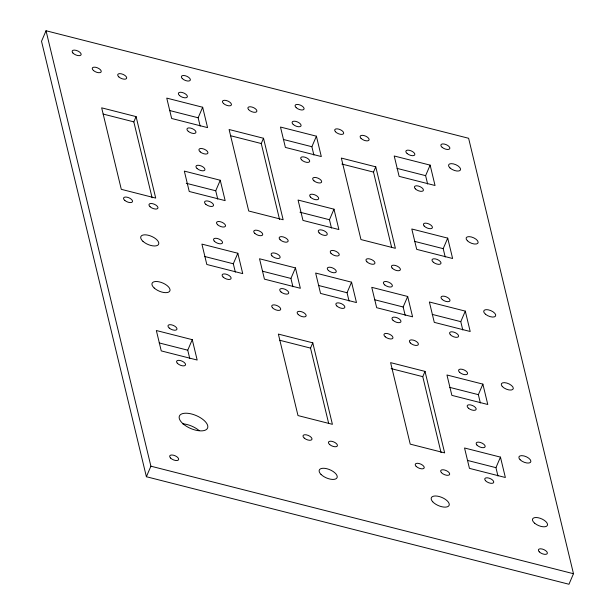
<?xml version="1.0" encoding="UTF-8"?>
<svg xmlns="http://www.w3.org/2000/svg" width="615" height="615" viewBox="0 0 615 615"><rect width="100%" height="100%" fill="white"/><g stroke="black" fill="none" stroke-linecap="round" stroke-linejoin="round"><path stroke-width="0.92" d="M46.033 30.75L41.52 41.282L146.385 476.725L568.967 584.25L573.48 573.718L468.615 138.275L46.033 30.75L150.898 466.193L146.385 476.725M152.113 197.799L133.824 121.87L136.084 116.604L101.667 107.84L121.293 189.328L155.71 198.092L136.084 116.604M200.159 126.113L198.153 117.78L202.666 107.248L166.75 98.108L171.654 118.48L207.57 127.62L202.666 107.248M217.741 199.114L215.734 190.781L220.247 180.249L184.331 171.108L189.236 191.48L225.151 200.621L220.247 180.249M279.548 219.47L261.26 143.533L263.52 138.267L229.103 129.511L248.721 210.999L283.146 219.755L263.52 138.267M189.758 358.53L187.744 350.196L192.264 339.664L156.348 330.524L161.253 350.896L197.169 360.036L192.264 339.664M235.322 272.114L233.316 263.781L237.828 253.249L201.912 244.109L206.817 264.481L242.733 273.621L237.828 253.249M313.888 155.057L311.882 146.724L316.402 136.184L280.486 127.051L285.391 147.423L321.307 156.556L316.402 136.184M292.932 286.775L290.926 278.441L295.446 267.909L259.53 258.769L264.435 279.141L300.351 288.281L295.446 267.909M331.47 228.057L329.463 219.724L333.983 209.185L298.067 200.044L302.972 220.416L338.888 229.556L333.983 209.185M391.563 247.099L373.497 172.092L375.757 166.826L341.333 158.07L360.959 239.558L395.384 248.314L375.757 166.826M328.595 423.112L310.529 348.105L312.789 342.839L278.364 334.083L297.991 415.571L332.408 424.327L312.789 342.839M349.051 301.058L347.045 292.725L351.557 282.185L315.649 273.045L320.553 293.417L356.469 302.557L351.557 282.185M427.625 183.993L425.618 175.659L430.131 165.128L394.215 155.987L399.12 176.359L435.036 185.499L430.131 165.128M405.17 315.334L403.163 307L407.676 296.468L371.76 287.328L376.672 307.7L412.588 316.84L407.676 296.468M445.206 256.993L443.2 248.66L447.712 238.128L411.796 228.988L416.701 249.359L452.617 258.5L447.712 238.128M441.055 452.594L422.766 376.664L425.026 371.399L390.602 362.635L410.228 444.13L444.645 452.886L425.026 371.399M462.788 329.994L460.781 321.66L465.294 311.121L429.378 301.988L434.282 322.36L470.198 331.5L465.294 311.121M480.369 402.994L478.362 394.661L482.875 384.121L446.959 374.989L451.864 395.36L487.78 404.493L482.875 384.121M497.95 475.995L495.944 467.661L500.456 457.122L464.54 447.989L469.445 468.361L505.361 477.494L500.456 457.122M169.602 110.516L198.153 117.78M283.338 139.459L311.882 146.724M397.067 168.395L425.618 175.659M230.564 135.723L261.26 143.533M341.871 164.044L373.497 172.092M103.128 114.059L133.824 121.87M186.26 183.285L215.734 190.781M299.997 212.221L329.463 219.724M414.648 241.395L443.2 248.66M204.764 256.517L233.316 263.781M262.382 271.177L290.926 278.441M318.493 285.46L347.045 292.725M374.612 299.736L403.163 307M432.23 314.396L460.781 321.66M279.833 340.295L310.529 348.105M391.14 368.616L422.766 376.664M449.811 387.396L478.362 394.661M159.2 342.932L187.744 350.196M467.392 460.397L495.944 467.661M150.898 466.193L573.48 573.718M182.563 423.781A15.321 7.026 23.2 0 1 199.076 430.546M319.185 232.916A4.835 2.222 23.2 0 0 326.965 234.892A4.835 2.222 23.2 0 0 322.152 230.079A4.835 2.222 23.2 0 0 319.185 232.916M310.429 197.077A4.835 2.222 23.2 0 0 318.255 199.345A4.835 2.222 23.2 0 0 313.865 194.509A4.835 2.222 23.2 0 0 310.429 197.077M450.026 167.972A6.45 2.96 23.2 0 0 460.281 170.224A6.45 2.96 23.2 0 0 453.34 163.867A6.45 2.96 23.2 0 0 450.026 167.972M407.145 153.558A4.835 2.222 23.2 0 0 414.718 154.949A4.835 2.222 23.2 0 0 409.144 150.245A4.835 2.222 23.2 0 0 407.145 153.558M415.34 188.851A4.835 2.222 23.2 0 0 423.112 190.827A4.835 2.222 23.2 0 0 418.308 186.022A4.835 2.222 23.2 0 0 415.34 188.851M467.354 240.734A6.45 2.96 23.2 0 0 477.724 243.371A6.45 2.96 23.2 0 0 471.313 236.96A6.45 2.96 23.2 0 0 467.354 240.734M442.17 147.346A4.835 2.222 23.2 0 0 449.742 148.73A4.835 2.222 23.2 0 0 444.161 144.025A4.835 2.222 23.2 0 0 442.17 147.346M424.158 226.02A4.835 2.222 23.2 0 0 431.991 228.28A4.835 2.222 23.2 0 0 427.594 223.453A4.835 2.222 23.2 0 0 424.158 226.02M321.022 474.419A9.671 4.436 23.2 0 0 336.574 478.37A9.671 4.436 23.2 0 0 326.957 468.753A9.671 4.436 23.2 0 0 321.022 474.419M182.747 423.52A15.321 7.026 23.2 0 0 207.101 428.855A15.321 7.026 23.2 0 0 190.619 413.764A15.321 7.026 23.2 0 0 182.747 423.52M304.302 438.149A4.835 2.222 23.2 0 0 311.874 439.541A4.835 2.222 23.2 0 0 306.293 434.836A4.835 2.222 23.2 0 0 304.302 438.149M170.578 458.052A4.835 2.222 23.2 0 0 178.35 460.028A4.835 2.222 23.2 0 0 173.545 455.223A4.835 2.222 23.2 0 0 170.578 458.052M154.204 288.012A9.671 4.436 23.2 0 0 169.579 291.387A9.671 4.436 23.2 0 0 159.177 281.847A9.671 4.436 23.2 0 0 154.204 288.012M169.279 328.095A4.835 2.222 23.2 0 0 176.851 329.486A4.835 2.222 23.2 0 0 171.27 324.782A4.835 2.222 23.2 0 0 169.279 328.095M177.297 363.204A4.835 2.222 23.2 0 0 185.123 365.471A4.835 2.222 23.2 0 0 180.733 360.636A4.835 2.222 23.2 0 0 177.297 363.204M150.075 206.748A4.835 2.222 23.2 0 0 157.763 208.431A4.835 2.222 23.2 0 0 152.566 203.665A4.835 2.222 23.2 0 0 150.075 206.748M124.837 200.452A4.835 2.222 23.2 0 0 132.41 201.843A4.835 2.222 23.2 0 0 126.836 197.138A4.835 2.222 23.2 0 0 124.837 200.452M142.957 241.326A9.671 4.436 23.2 0 0 158.339 244.701A9.671 4.436 23.2 0 0 147.931 235.168A9.671 4.436 23.2 0 0 142.957 241.326M72.893 52.982A4.835 2.222 23.2 0 0 80.726 55.25A4.835 2.222 23.2 0 0 76.329 50.415A4.835 2.222 23.2 0 0 72.893 52.982M93.565 70.587A4.835 2.222 23.2 0 0 101.129 71.97A4.835 2.222 23.2 0 0 95.556 67.266A4.835 2.222 23.2 0 0 93.565 70.587M118.795 76.875A4.835 2.222 23.2 0 0 126.49 78.566A4.835 2.222 23.2 0 0 121.286 73.8A4.835 2.222 23.2 0 0 118.795 76.875M182.271 78.551A4.835 2.222 23.2 0 0 190.05 80.534A4.835 2.222 23.2 0 0 185.238 75.722A4.835 2.222 23.2 0 0 182.271 78.551M188.267 131.333A4.835 2.222 23.2 0 0 195.839 132.717A4.835 2.222 23.2 0 0 190.258 128.012A4.835 2.222 23.2 0 0 188.267 131.333M179.472 95.502A4.835 2.222 23.2 0 0 187.168 97.193A4.835 2.222 23.2 0 0 181.963 92.419A4.835 2.222 23.2 0 0 179.472 95.502M223.553 103.528A4.835 2.222 23.2 0 0 231.24 105.219A4.835 2.222 23.2 0 0 226.043 100.453A4.835 2.222 23.2 0 0 223.553 103.528M248.629 109.639A4.835 2.222 23.2 0 0 256.463 111.907A4.835 2.222 23.2 0 0 252.065 107.072A4.835 2.222 23.2 0 0 248.629 109.639M296.192 107.671A4.835 2.222 23.2 0 0 303.887 109.355A4.835 2.222 23.2 0 0 298.682 104.588A4.835 2.222 23.2 0 0 296.192 107.671M293.209 124.445A4.835 2.222 23.2 0 0 300.896 126.129A4.835 2.222 23.2 0 0 295.7 121.363A4.835 2.222 23.2 0 0 293.209 124.445M301.435 159.731A4.835 2.222 23.2 0 0 309.26 161.991A4.835 2.222 23.2 0 0 304.871 157.163A4.835 2.222 23.2 0 0 301.435 159.731M335.429 131.725A4.835 2.222 23.2 0 0 343.255 133.985A4.835 2.222 23.2 0 0 338.865 129.158A4.835 2.222 23.2 0 0 335.429 131.725M361.043 138.383A4.835 2.222 23.2 0 0 368.815 140.358A4.835 2.222 23.2 0 0 364.011 135.554A4.835 2.222 23.2 0 0 361.043 138.383M392.147 268.071A4.835 2.222 23.2 0 0 399.973 270.331A4.835 2.222 23.2 0 0 395.583 265.503A4.835 2.222 23.2 0 0 392.147 268.071M366.878 261.782A4.835 2.222 23.2 0 0 374.658 263.758A4.835 2.222 23.2 0 0 369.846 258.953A4.835 2.222 23.2 0 0 366.878 261.782M330.993 253.311A4.835 2.222 23.2 0 0 338.819 255.571A4.835 2.222 23.2 0 0 334.429 250.743A4.835 2.222 23.2 0 0 330.993 253.311M328.372 270.439A4.835 2.222 23.2 0 0 336.059 272.13A4.835 2.222 23.2 0 0 330.855 267.364A4.835 2.222 23.2 0 0 328.372 270.439M384.69 284.899A4.835 2.222 23.2 0 0 392.262 286.283A4.835 2.222 23.2 0 0 386.689 281.585A4.835 2.222 23.2 0 0 384.69 284.899M393.077 320.369A4.835 2.222 23.2 0 0 400.765 322.06A4.835 2.222 23.2 0 0 395.56 317.294A4.835 2.222 23.2 0 0 393.077 320.369M336.766 305.909A4.835 2.222 23.2 0 0 344.546 307.892A4.835 2.222 23.2 0 0 339.734 303.08A4.835 2.222 23.2 0 0 336.766 305.909M385.259 336.836A4.835 2.222 23.2 0 0 392.831 338.227A4.835 2.222 23.2 0 0 387.258 333.522A4.835 2.222 23.2 0 0 385.259 336.836M410.305 342.947A4.835 2.222 23.2 0 0 418.085 344.93A4.835 2.222 23.2 0 0 413.28 340.118A4.835 2.222 23.2 0 0 410.305 342.947M280.079 239.696A4.835 2.222 23.2 0 0 287.858 241.672A4.835 2.222 23.2 0 0 283.046 236.867A4.835 2.222 23.2 0 0 280.079 239.696M254.833 233.4A4.835 2.222 23.2 0 0 262.52 235.091A4.835 2.222 23.2 0 0 257.316 230.325A4.835 2.222 23.2 0 0 254.833 233.4M217.625 224.736A4.835 2.222 23.2 0 0 225.313 226.42A4.835 2.222 23.2 0 0 220.109 221.654A4.835 2.222 23.2 0 0 217.625 224.736M214.274 241.142A4.835 2.222 23.2 0 0 222.1 243.402A4.835 2.222 23.2 0 0 217.71 238.574A4.835 2.222 23.2 0 0 214.274 241.142M271.892 255.802A4.835 2.222 23.2 0 0 279.717 258.062A4.835 2.222 23.2 0 0 275.328 253.234A4.835 2.222 23.2 0 0 271.892 255.802M281.04 291.994A4.835 2.222 23.2 0 0 288.612 293.378A4.835 2.222 23.2 0 0 283.038 288.673A4.835 2.222 23.2 0 0 281.04 291.994M223.222 277.157A4.835 2.222 23.2 0 0 230.917 278.841A4.835 2.222 23.2 0 0 225.713 274.075A4.835 2.222 23.2 0 0 223.222 277.157M272.46 307.738A4.835 2.222 23.2 0 0 280.286 309.998A4.835 2.222 23.2 0 0 275.897 305.171A4.835 2.222 23.2 0 0 272.46 307.738M298.26 314.572A4.835 2.222 23.2 0 0 305.947 316.256A4.835 2.222 23.2 0 0 300.75 311.49A4.835 2.222 23.2 0 0 298.26 314.572M197.054 168.502A4.835 2.222 23.2 0 0 204.749 170.186A4.835 2.222 23.2 0 0 199.544 165.42A4.835 2.222 23.2 0 0 197.054 168.502M200.244 151.913A4.835 2.222 23.2 0 0 207.816 153.296A4.835 2.222 23.2 0 0 202.243 148.592A4.835 2.222 23.2 0 0 200.244 151.913M205.848 204.334A4.835 2.222 23.2 0 0 213.42 205.718A4.835 2.222 23.2 0 0 207.839 201.013A4.835 2.222 23.2 0 0 205.848 204.334M313.981 180.848A4.835 2.222 23.2 0 0 321.553 182.24A4.835 2.222 23.2 0 0 315.972 177.535A4.835 2.222 23.2 0 0 313.981 180.848M433.314 262.213A4.835 2.222 23.2 0 0 440.886 263.597A4.835 2.222 23.2 0 0 435.305 258.892A4.835 2.222 23.2 0 0 433.314 262.213M485.458 314.211A6.45 2.96 23.2 0 0 495.559 316.064A6.45 2.96 23.2 0 0 488.118 309.791A6.45 2.96 23.2 0 0 485.458 314.211M450.326 334.668A4.835 2.222 23.2 0 0 458.16 336.928A4.835 2.222 23.2 0 0 453.762 332.1A4.835 2.222 23.2 0 0 450.326 334.668M442.308 299.559A4.835 2.222 23.2 0 0 449.88 300.943A4.835 2.222 23.2 0 0 444.299 296.246A4.835 2.222 23.2 0 0 442.308 299.559M502.286 386.489A6.45 2.96 23.2 0 0 512.726 389.503A6.45 2.96 23.2 0 0 506.868 383.068A6.45 2.96 23.2 0 0 502.286 386.489M459.682 372.382A4.835 2.222 23.2 0 0 467.377 374.066A4.835 2.222 23.2 0 0 462.173 369.3A4.835 2.222 23.2 0 0 459.682 372.382M468.476 408.214A4.835 2.222 23.2 0 0 476.048 409.598A4.835 2.222 23.2 0 0 470.467 404.893A4.835 2.222 23.2 0 0 468.476 408.214M476.902 445.014A4.835 2.222 23.2 0 0 484.735 447.282A4.835 2.222 23.2 0 0 480.338 442.446A4.835 2.222 23.2 0 0 476.902 445.014M485.489 480.669A4.835 2.222 23.2 0 0 493.315 482.929A4.835 2.222 23.2 0 0 488.925 478.101A4.835 2.222 23.2 0 0 485.489 480.669M520.098 459.736A6.45 2.96 23.2 0 0 530.468 462.372A6.45 2.96 23.2 0 0 524.057 455.961A6.45 2.96 23.2 0 0 520.098 459.736M534.689 523.242A8.064 3.698 23.2 0 0 547.304 525.548A8.064 3.698 23.2 0 0 538.01 517.707A8.064 3.698 23.2 0 0 534.689 523.242M539.286 551.863A4.835 2.222 23.2 0 0 547.058 553.846A4.835 2.222 23.2 0 0 542.253 549.034A4.835 2.222 23.2 0 0 539.286 551.863M441.409 472.643A4.835 2.222 23.2 0 0 449.242 474.903A4.835 2.222 23.2 0 0 444.853 470.075A4.835 2.222 23.2 0 0 441.409 472.643M416.147 466.347A4.835 2.222 23.2 0 0 423.92 468.33A4.835 2.222 23.2 0 0 419.115 463.518A4.835 2.222 23.2 0 0 416.147 466.347M432.706 501.763A9.671 4.436 23.2 0 0 448.366 506.283A9.671 4.436 23.2 0 0 439.579 496.628A9.671 4.436 23.2 0 0 432.706 501.763M329.74 444.622A4.835 2.222 23.2 0 0 337.312 446.013A4.835 2.222 23.2 0 0 331.739 441.309A4.835 2.222 23.2 0 0 329.74 444.622"/></g></svg>
